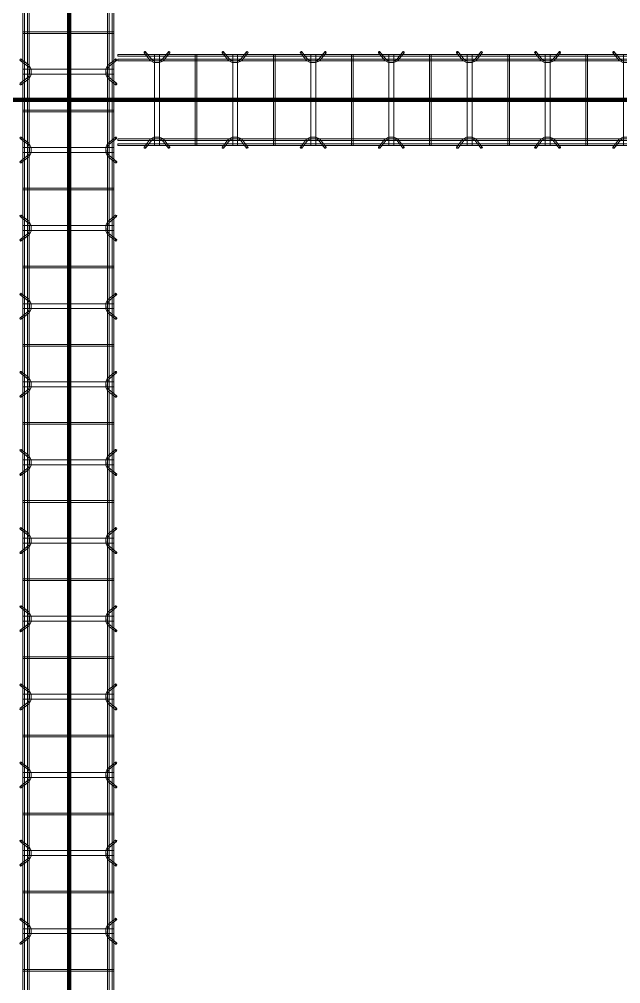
# Model space of a CAD drawing. Header units: inches. Extents: x -19229 to -222, y -6301 to 12387.
# Drawn here: x -2344.5 to -2252.1, y 11555.4 to 11703.6 of the extents above; entities that cross this region are included whole.
import ezdxf

# ---------------------------------------------------------------- set-up
doc = ezdxf.new("R2010")
doc.units = ezdxf.units.IN
doc.header["$MEASUREMENT"] = 0
doc.layers.add('A-GENM', color=13, linetype='Continuous', lineweight=9)
doc.layers.add('S-BEAM', color=12, linetype='Continuous', lineweight=9)

# ---------------------------------------------------------------- blocks, each defined once
blk = doc.blocks.new('Dowel bar assembly - Dowel bar assembly-669756-SLAB ON GROUND JOINTS')
at = {"layer": 'S-BEAM'}
for p, q in [((2175, 1.98), (0, 1.98)), ((0, 1.72), (2175, 1.72)), ((1655.87, 1.99), (1655.87, -12.01)), ((1656.13, 1.99), (1655.87, 1.99)), ((1655.87, 1.99), (1656.13, 1.99)), ((1656.13, -12.01), (1656.13, 1.99)), ((1660.02, 2.23), (1660.97, 1.03)), ((1661.18, 1.19), (1660.23, 2.39)), ((1661.62, 1.99), (1661.62, -12.01)), ((1662.38, 1.99), (1661.62, 1.99)), ((1661.62, 1.99), (1662.38, 1.99)), ((1662.38, -12.01), (1662.38, 1.99)), ((1663.76, 2.39), (1662.81, 1.19)), ((1663.01, 1.03), (1663.96, 2.23)), ((1667.87, 1.99), (1667.87, -12.01)), ((1668.13, 1.99), (1667.87, 1.99)), ((1667.87, 1.99), (1668.13, 1.99)), ((1668.13, -12.01), (1668.13, 1.99)), ((1672.02, 2.23), (1672.97, 1.03)), ((1673.18, 1.19), (1672.23, 2.39)), ((1673.62, 1.99), (1673.62, -12.01)), ((1674.38, 1.99), (1673.62, 1.99)), ((1673.62, 1.99), (1674.38, 1.99)), ((1674.38, -12.01), (1674.38, 1.99)), ((1675.76, 2.39), (1674.81, 1.19)), ((1675.01, 1.03), (1675.96, 2.23)), ((1679.87, 1.99), (1679.87, -12.01)), ((1680.13, 1.99), (1679.87, 1.99)), ((1679.87, 1.99), (1680.13, 1.99)), ((1680.13, -12.01), (1680.13, 1.99)), ((1684.02, 2.23), (1684.97, 1.03)), ((1685.18, 1.19), (1684.23, 2.39)), ((1685.62, 1.99), (1685.62, -12.01)), ((1686.38, 1.99), (1685.62, 1.99)), ((1685.62, 1.99), (1686.38, 1.99)), ((1686.38, -12.01), (1686.38, 1.99)), ((1687.76, 2.39), (1686.81, 1.19)), ((1687.01, 1.03), (1687.96, 2.23)), ((1691.87, 1.99), (1691.87, -12.01)), ((1692.13, 1.99), (1691.87, 1.99)), ((1691.87, 1.99), (1692.13, 1.99)), ((1692.13, -12.01), (1692.13, 1.99)), ((1696.02, 2.23), (1696.97, 1.03)), ((1697.18, 1.19), (1696.23, 2.39)), ((1697.62, 1.99), (1697.62, -12.01)), ((1698.38, 1.99), (1697.62, 1.99)), ((1697.62, 1.99), (1698.38, 1.99)), ((1698.38, -12.01), (1698.38, 1.99)), ((1699.76, 2.39), (1698.81, 1.19)), ((1699.01, 1.03), (1699.96, 2.23)), ((1703.87, 1.99), (1703.87, -12.01)), ((1704.13, 1.99), (1703.87, 1.99)), ((1703.87, 1.99), (1704.13, 1.99)), ((1704.13, -12.01), (1704.13, 1.99)), ((1708.02, 2.23), (1708.97, 1.03)), ((1709.18, 1.19), (1708.23, 2.39)), ((1709.62, 1.99), (1709.62, -12.01)), ((1710.38, 1.99), (1709.62, 1.99)), ((1709.62, 1.99), (1710.38, 1.99)), ((1710.38, -12.01), (1710.38, 1.99)), ((1711.76, 2.39), (1710.81, 1.19)), ((1711.01, 1.03), (1711.96, 2.23)), ((1715.87, 1.99), (1715.87, -12.01)), ((1716.13, 1.99), (1715.87, 1.99)), ((1715.87, 1.99), (1716.13, 1.99)), ((1716.13, -12.01), (1716.13, 1.99)), ((1720.02, 2.23), (1720.97, 1.03)), ((1721.18, 1.19), (1720.23, 2.39)), ((1721.62, 1.99), (1721.62, -12.01)), ((1722.38, 1.99), (1721.62, 1.99)), ((1721.62, 1.99), (1722.38, 1.99)), ((1722.38, -12.01), (1722.38, 1.99)), ((1723.76, 2.39), (1722.81, 1.19)), ((1723.01, 1.03), (1723.96, 2.23)), ((1727.87, 1.99), (1727.87, -12.01)), ((1728.13, 1.99), (1727.87, 1.99)), ((1727.87, 1.99), (1728.13, 1.99)), ((1728.13, -12.01), (1728.13, 1.99)), ((1732.02, 2.23), (1732.97, 1.03)), ((1733.18, 1.19), (1732.23, 2.39)), ((1733.62, 1.99), (1733.62, -12.01)), ((1734.38, 1.99), (1733.62, 1.99)), ((1733.62, 1.99), (1734.38, 1.99)), ((1734.38, -12.01), (1734.38, 1.99)), ((1735.76, 2.39), (1734.81, 1.19)), ((1735.01, 1.03), (1735.96, 2.23)), ((1739.87, 1.99), (1739.87, -12.01)), ((1740.13, 1.99), (1739.87, 1.99)), ((1739.87, 1.99), (1740.13, 1.99)), ((1740.13, -12.01), (1740.13, 1.99)), ((1744.02, 2.23), (1744.97, 1.03)), ((1745.18, 1.19), (1744.23, 2.39)), ((1745.62, 1.99), (1745.62, -12.01)), ((1746.38, 1.99), (1745.62, 1.99)), ((1745.62, 1.99), (1746.38, 1.99)), ((1746.38, -12.01), (1746.38, 1.99)), ((1747.76, 2.39), (1746.81, 1.19)), ((1747.01, 1.03), (1747.96, 2.23)), ((1751.87, 1.99), (1751.87, -12.01)), ((1752.13, 1.99), (1751.87, 1.99)), ((1751.87, 1.99), (1752.13, 1.99)), ((1752.13, -12.01), (1752.13, 1.99)), ((1756.02, 2.23), (1756.97, 1.03)), ((1757.18, 1.19), (1756.23, 2.39)), ((1757.62, 1.99), (1757.62, -12.01)), ((1758.38, 1.99), (1757.62, 1.99)), ((1757.62, 1.99), (1758.38, 1.99)), ((1758.38, -12.01), (1758.38, 1.99)), ((1759.76, 2.39), (1758.81, 1.19)), ((1759.01, 1.03), (1759.96, 2.23)), ((1763.87, 1.99), (1763.87, -12.01)), ((1764.13, 1.99), (1763.87, 1.99)), ((1763.87, 1.99), (1764.13, 1.99)), ((1764.13, -12.01), (1764.13, 1.99)), ((1768.02, 2.23), (1768.97, 1.03)), ((1769.18, 1.19), (1768.23, 2.39)), ((1769.62, 1.99), (1769.62, -12.01)), ((1770.38, 1.99), (1769.62, 1.99)), ((1769.62, 1.99), (1770.38, 1.99)), ((1770.38, -12.01), (1770.38, 1.99)), ((1771.76, 2.39), (1770.81, 1.19)), ((1771.01, 1.03), (1771.96, 2.23)), ((1775.87, 1.99), (1775.87, -12.01)), ((1776.13, 1.99), (1775.87, 1.99)), ((1775.87, 1.99), (1776.13, 1.99)), ((1776.13, -12.01), (1776.13, 1.99)), ((1780.02, 2.23), (1780.97, 1.03)), ((1781.18, 1.19), (1780.23, 2.39)), ((1781.62, 1.99), (1781.62, -12.01)), ((1782.38, 1.99), (1781.62, 1.99)), ((1781.62, 1.99), (1782.38, 1.99)), ((1782.38, -12.01), (1782.38, 1.99)), ((1783.76, 2.39), (1782.81, 1.19)), ((1783.01, 1.03), (1783.96, 2.23)), ((1787.87, 1.99), (1787.87, -12.01)), ((1788.13, 1.99), (1787.87, 1.99)), ((1787.87, 1.99), (1788.13, 1.99)), ((1788.13, -12.01), (1788.13, 1.99)), ((1792.02, 2.23), (1792.97, 1.03)), ((1793.18, 1.19), (1792.23, 2.39)), ((1793.62, 1.99), (1793.62, -12.01)), ((1794.38, 1.99), (1793.62, 1.99)), ((1793.62, 1.99), (1794.38, 1.99)), ((1794.38, -12.01), (1794.38, 1.99)), ((1795.76, 2.39), (1794.81, 1.19)), ((1795.01, 1.03), (1795.96, 2.23)), ((1799.87, 1.99), (1799.87, -12.01)), ((1800.13, 1.99), (1799.87, 1.99)), ((1799.87, 1.99), (1800.13, 1.99)), ((1800.13, -12.01), (1800.13, 1.99)), ((2175, 1.25), (0, 1.25)), ((0, 0.99), (2175, 0.99)), ((2175, -11.01), (0, -11.01)), ((0, -11.27), (2175, -11.27)), ((2175, -11.74), (0, -11.74)), ((1660.97, -11.05), (1660.02, -12.25)), ((1660.23, -12.41), (1661.18, -11.21)), ((1662.81, -11.21), (1663.76, -12.41)), ((1663.96, -12.25), (1663.01, -11.05)), ((1672.97, -11.05), (1672.02, -12.25)), ((1672.23, -12.41), (1673.18, -11.21)), ((1674.81, -11.21), (1675.76, -12.41)), ((1675.96, -12.25), (1675.01, -11.05)), ((1684.97, -11.05), (1684.02, -12.25)), ((1684.23, -12.41), (1685.18, -11.21)), ((1686.81, -11.21), (1687.76, -12.41)), ((1687.96, -12.25), (1687.01, -11.05)), ((1696.97, -11.05), (1696.02, -12.25)), ((1696.23, -12.41), (1697.18, -11.21)), ((1698.81, -11.21), (1699.76, -12.41)), ((1699.96, -12.25), (1699.01, -11.05)), ((1708.97, -11.05), (1708.02, -12.25)), ((1708.23, -12.41), (1709.18, -11.21)), ((1710.81, -11.21), (1711.76, -12.41)), ((1711.96, -12.25), (1711.01, -11.05)), ((1720.97, -11.05), (1720.02, -12.25)), ((1720.23, -12.41), (1721.18, -11.21)), ((1722.81, -11.21), (1723.76, -12.41)), ((1723.96, -12.25), (1723.01, -11.05)), ((1732.97, -11.05), (1732.02, -12.25)), ((1732.23, -12.41), (1733.18, -11.21)), ((1734.81, -11.21), (1735.76, -12.41)), ((1735.96, -12.25), (1735.01, -11.05)), ((1744.97, -11.05), (1744.02, -12.25)), ((1744.23, -12.41), (1745.18, -11.21)), ((1746.81, -11.21), (1747.76, -12.41)), ((1747.96, -12.25), (1747.01, -11.05)), ((1756.97, -11.05), (1756.02, -12.25)), ((1756.23, -12.41), (1757.18, -11.21)), ((1758.81, -11.21), (1759.76, -12.41)), ((1759.96, -12.25), (1759.01, -11.05)), ((1768.97, -11.05), (1768.02, -12.25)), ((1768.23, -12.41), (1769.18, -11.21)), ((1770.81, -11.21), (1771.76, -12.41)), ((1771.96, -12.25), (1771.01, -11.05)), ((1780.97, -11.05), (1780.02, -12.25)), ((1780.23, -12.41), (1781.18, -11.21)), ((1782.81, -11.21), (1783.76, -12.41)), ((1783.96, -12.25), (1783.01, -11.05)), ((1792.97, -11.05), (1792.02, -12.25)), ((1792.23, -12.41), (1793.18, -11.21)), ((1794.81, -11.21), (1795.76, -12.41)), ((1795.96, -12.25), (1795.01, -11.05)), ((0, -12), (2175, -12)), ((1656.13, -12.01), (1655.87, -12.01)), ((1655.87, -12.01), (1656.13, -12.01)), ((1662.38, -12.01), (1661.62, -12.01)), ((1661.62, -12.01), (1662.38, -12.01)), ((1668.13, -12.01), (1667.87, -12.01)), ((1667.87, -12.01), (1668.13, -12.01)), ((1674.38, -12.01), (1673.62, -12.01)), ((1673.62, -12.01), (1674.38, -12.01)), ((1680.13, -12.01), (1679.87, -12.01)), ((1679.87, -12.01), (1680.13, -12.01)), ((1686.38, -12.01), (1685.62, -12.01)), ((1685.62, -12.01), (1686.38, -12.01)), ((1692.13, -12.01), (1691.87, -12.01)), ((1691.87, -12.01), (1692.13, -12.01)), ((1698.38, -12.01), (1697.62, -12.01)), ((1697.62, -12.01), (1698.38, -12.01)), ((1704.13, -12.01), (1703.87, -12.01)), ((1703.87, -12.01), (1704.13, -12.01)), ((1710.38, -12.01), (1709.62, -12.01)), ((1709.62, -12.01), (1710.38, -12.01)), ((1716.13, -12.01), (1715.87, -12.01)), ((1715.87, -12.01), (1716.13, -12.01)), ((1722.38, -12.01), (1721.62, -12.01)), ((1721.62, -12.01), (1722.38, -12.01)), ((1728.13, -12.01), (1727.87, -12.01)), ((1727.87, -12.01), (1728.13, -12.01)), ((1734.38, -12.01), (1733.62, -12.01)), ((1733.62, -12.01), (1734.38, -12.01)), ((1740.13, -12.01), (1739.87, -12.01)), ((1739.87, -12.01), (1740.13, -12.01)), ((1746.38, -12.01), (1745.62, -12.01)), ((1745.62, -12.01), (1746.38, -12.01)), ((1752.13, -12.01), (1751.87, -12.01)), ((1751.87, -12.01), (1752.13, -12.01)), ((1758.38, -12.01), (1757.62, -12.01)), ((1757.62, -12.01), (1758.38, -12.01)), ((1764.13, -12.01), (1763.87, -12.01)), ((1763.87, -12.01), (1764.13, -12.01)), ((1770.38, -12.01), (1769.62, -12.01)), ((1769.62, -12.01), (1770.38, -12.01)), ((1776.13, -12.01), (1775.87, -12.01)), ((1775.87, -12.01), (1776.13, -12.01)), ((1782.38, -12.01), (1781.62, -12.01)), ((1781.62, -12.01), (1782.38, -12.01)), ((1788.13, -12.01), (1787.87, -12.01)), ((1787.87, -12.01), (1788.13, -12.01)), ((1794.38, -12.01), (1793.62, -12.01)), ((1793.62, -12.01), (1794.38, -12.01)), ((1800.13, -12.01), (1799.87, -12.01)), ((1799.87, -12.01), (1800.13, -12.01))]:
    blk.add_line(p, q, dxfattribs=at)
at = {"layer": 'S-BEAM', "flags": 128}
for points in [[(1660.97, 1.03), (1661.53, 0.73), (1662.39, 0.72), (1662.97, 0.99), (1663.01, 1.03)], [(1661.18, 1.19), (1661.62, 0.97), (1662.38, 0.98), (1662.81, 1.19)], [(1672.97, 1.03), (1673.53, 0.73), (1674.39, 0.72), (1674.97, 0.99), (1675.01, 1.03)], [(1673.18, 1.19), (1673.62, 0.97), (1674.38, 0.98), (1674.81, 1.19)], [(1684.97, 1.03), (1685.53, 0.73), (1686.39, 0.72), (1686.97, 0.99), (1687.01, 1.03)], [(1685.18, 1.19), (1685.62, 0.97), (1686.38, 0.98), (1686.81, 1.19)], [(1696.97, 1.03), (1697.53, 0.73), (1698.39, 0.72), (1698.97, 0.99), (1699.01, 1.03)], [(1697.18, 1.19), (1697.62, 0.97), (1698.38, 0.98), (1698.81, 1.19)], [(1708.97, 1.03), (1709.53, 0.73), (1710.39, 0.72), (1710.97, 0.99), (1711.01, 1.03)], [(1709.18, 1.19), (1709.62, 0.97), (1710.38, 0.98), (1710.81, 1.19)], [(1720.97, 1.03), (1721.53, 0.73), (1722.39, 0.72), (1722.97, 0.99), (1723.01, 1.03)], [(1721.18, 1.19), (1721.62, 0.97), (1722.38, 0.98), (1722.81, 1.19)], [(1732.97, 1.03), (1733.53, 0.73), (1734.39, 0.72), (1734.97, 0.99), (1735.01, 1.03)], [(1733.18, 1.19), (1733.62, 0.97), (1734.38, 0.98), (1734.81, 1.19)], [(1744.97, 1.03), (1745.53, 0.73), (1746.39, 0.72), (1746.97, 0.99), (1747.01, 1.03)], [(1745.18, 1.19), (1745.62, 0.97), (1746.38, 0.98), (1746.81, 1.19)], [(1756.97, 1.03), (1757.53, 0.73), (1758.39, 0.72), (1758.97, 0.99), (1759.01, 1.03)], [(1757.18, 1.19), (1757.62, 0.97), (1758.38, 0.98), (1758.81, 1.19)], [(1768.97, 1.03), (1769.53, 0.73), (1770.39, 0.72), (1770.97, 0.99), (1771.01, 1.03)], [(1769.18, 1.19), (1769.62, 0.97), (1770.38, 0.98), (1770.81, 1.19)], [(1780.97, 1.03), (1781.53, 0.73), (1782.39, 0.72), (1782.97, 0.99), (1783.01, 1.03)], [(1781.18, 1.19), (1781.62, 0.97), (1782.38, 0.98), (1782.81, 1.19)], [(1792.97, 1.03), (1793.53, 0.73), (1794.39, 0.72), (1794.97, 0.99), (1795.01, 1.03)], [(1793.18, 1.19), (1793.62, 0.97), (1794.38, 0.98), (1794.81, 1.19)], [(1660.97, -11.05), (1661.53, -10.75), (1662.39, -10.74), (1662.97, -11.01), (1663.01, -11.05)], [(1661.18, -11.21), (1661.62, -10.99), (1662.38, -11), (1662.81, -11.21)], [(1672.97, -11.05), (1673.53, -10.75), (1674.39, -10.74), (1674.97, -11.01), (1675.01, -11.05)], [(1673.18, -11.21), (1673.62, -10.99), (1674.38, -11), (1674.81, -11.21)], [(1684.97, -11.05), (1685.53, -10.75), (1686.39, -10.74), (1686.97, -11.01), (1687.01, -11.05)], [(1685.18, -11.21), (1685.62, -10.99), (1686.38, -11), (1686.81, -11.21)], [(1696.97, -11.05), (1697.53, -10.75), (1698.39, -10.74), (1698.97, -11.01), (1699.01, -11.05)], [(1697.18, -11.21), (1697.62, -10.99), (1698.38, -11), (1698.81, -11.21)], [(1708.97, -11.05), (1709.53, -10.75), (1710.39, -10.74), (1710.97, -11.01), (1711.01, -11.05)], [(1709.18, -11.21), (1709.62, -10.99), (1710.38, -11), (1710.81, -11.21)], [(1720.97, -11.05), (1721.53, -10.75), (1722.39, -10.74), (1722.97, -11.01), (1723.01, -11.05)], [(1721.18, -11.21), (1721.62, -10.99), (1722.38, -11), (1722.81, -11.21)], [(1732.97, -11.05), (1733.53, -10.75), (1734.39, -10.74), (1734.97, -11.01), (1735.01, -11.05)], [(1733.18, -11.21), (1733.62, -10.99), (1734.38, -11), (1734.81, -11.21)], [(1744.97, -11.05), (1745.53, -10.75), (1746.39, -10.74), (1746.97, -11.01), (1747.01, -11.05)], [(1745.18, -11.21), (1745.62, -10.99), (1746.38, -11), (1746.81, -11.21)], [(1756.97, -11.05), (1757.53, -10.75), (1758.39, -10.74), (1758.97, -11.01), (1759.01, -11.05)], [(1757.18, -11.21), (1757.62, -10.99), (1758.38, -11), (1758.81, -11.21)], [(1768.97, -11.05), (1769.53, -10.75), (1770.39, -10.74), (1770.97, -11.01), (1771.01, -11.05)], [(1769.18, -11.21), (1769.62, -10.99), (1770.38, -11), (1770.81, -11.21)], [(1780.97, -11.05), (1781.53, -10.75), (1782.39, -10.74), (1782.97, -11.01), (1783.01, -11.05)], [(1781.18, -11.21), (1781.62, -10.99), (1782.38, -11), (1782.81, -11.21)], [(1792.97, -11.05), (1793.53, -10.75), (1794.39, -10.74), (1794.97, -11.01), (1795.01, -11.05)], [(1793.18, -11.21), (1793.62, -10.99), (1794.38, -11), (1794.81, -11.21)]]:
    blk.add_lwpolyline(points, dxfattribs=at)
at = {"layer": 'S-BEAM'}
for centre, major_axis, start_param, end_param in [((1660.12, 2.31), (0.101, 0.08), 5.709265, 8.850858), ((1660.12, 2.31), (0.101, 0.08), 2.567673, 5.709265), ((1663.86, 2.31), (-0.101, 0.08), 3.715513, 6.857105), ((1663.86, 2.31), (-0.101, 0.08), 0.57392, 3.715513), ((1672.12, 2.31), (0.101, 0.08), 5.709265, 8.850858), ((1672.12, 2.31), (0.101, 0.08), 2.567673, 5.709265), ((1675.86, 2.31), (-0.101, 0.08), 3.715513, 6.857105), ((1675.86, 2.31), (-0.101, 0.08), 0.57392, 3.715513), ((1684.12, 2.31), (0.101, 0.08), 5.709265, 8.850858), ((1684.12, 2.31), (0.101, 0.08), 2.567673, 5.709265), ((1687.86, 2.31), (-0.101, 0.08), 3.715513, 6.857105), ((1687.86, 2.31), (-0.101, 0.08), 0.57392, 3.715513), ((1696.12, 2.31), (0.101, 0.08), 5.709265, 8.850858), ((1696.12, 2.31), (0.101, 0.08), 2.567673, 5.709265), ((1699.86, 2.31), (-0.101, 0.08), 3.715513, 6.857105), ((1699.86, 2.31), (-0.101, 0.08), 0.57392, 3.715513), ((1708.12, 2.31), (0.101, 0.08), 5.709265, 8.850858), ((1708.12, 2.31), (0.101, 0.08), 2.567673, 5.709265), ((1711.86, 2.31), (-0.101, 0.08), 3.715513, 6.857105), ((1711.86, 2.31), (-0.101, 0.08), 0.57392, 3.715513), ((1720.12, 2.31), (0.101, 0.08), 5.709265, 8.850858), ((1720.12, 2.31), (0.101, 0.08), 2.567673, 5.709265), ((1723.86, 2.31), (-0.101, 0.08), 3.715513, 6.857105), ((1723.86, 2.31), (-0.101, 0.08), 0.57392, 3.715513), ((1732.12, 2.31), (0.101, 0.08), 5.709265, 8.850858), ((1732.12, 2.31), (0.101, 0.08), 2.567673, 5.709265), ((1735.86, 2.31), (-0.101, 0.08), 3.715513, 6.857105), ((1735.86, 2.31), (-0.101, 0.08), 0.57392, 3.715513), ((1744.12, 2.31), (0.101, 0.08), 5.709265, 8.850858), ((1744.12, 2.31), (0.101, 0.08), 2.567673, 5.709265), ((1747.86, 2.31), (-0.101, 0.08), 3.715513, 6.857105), ((1747.86, 2.31), (-0.101, 0.08), 0.57392, 3.715513), ((1756.12, 2.31), (0.101, 0.08), 5.709265, 8.850858), ((1756.12, 2.31), (0.101, 0.08), 2.567673, 5.709265), ((1759.86, 2.31), (-0.101, 0.08), 3.715513, 6.857105), ((1759.86, 2.31), (-0.101, 0.08), 0.57392, 3.715513), ((1768.12, 2.31), (0.101, 0.08), 5.709265, 8.850858), ((1768.12, 2.31), (0.101, 0.08), 2.567673, 5.709265), ((1771.86, 2.31), (-0.101, 0.08), 3.715513, 6.857105), ((1771.86, 2.31), (-0.101, 0.08), 0.57392, 3.715513), ((1780.12, 2.31), (0.101, 0.08), 5.709265, 8.850858), ((1780.12, 2.31), (0.101, 0.08), 2.567673, 5.709265), ((1783.86, 2.31), (-0.101, 0.08), 3.715513, 6.857105), ((1783.86, 2.31), (-0.101, 0.08), 0.57392, 3.715513), ((1792.12, 2.31), (0.101, 0.08), 5.709265, 8.850858), ((1792.12, 2.31), (0.101, 0.08), 2.567673, 5.709265), ((1795.86, 2.31), (-0.101, 0.08), 3.715513, 6.857105), ((1795.86, 2.31), (-0.101, 0.08), 0.57392, 3.715513), ((1660.12, -12.33), (-0.101, 0.08), 3.715513, 6.857105), ((1660.12, -12.33), (-0.101, 0.08), 0.57392, 3.715513), ((1663.86, -12.33), (0.101, 0.08), 5.709265, 8.850858), ((1663.86, -12.33), (0.101, 0.08), 2.567673, 5.709265), ((1672.12, -12.33), (-0.101, 0.08), 3.715513, 6.857105), ((1672.12, -12.33), (-0.101, 0.08), 0.57392, 3.715513), ((1675.86, -12.33), (0.101, 0.08), 5.709265, 8.850858), ((1675.86, -12.33), (0.101, 0.08), 2.567673, 5.709265), ((1684.12, -12.33), (-0.101, 0.08), 3.715513, 6.857105), ((1684.12, -12.33), (-0.101, 0.08), 0.57392, 3.715513), ((1687.86, -12.33), (0.101, 0.08), 5.709265, 8.850858), ((1687.86, -12.33), (0.101, 0.08), 2.567673, 5.709265), ((1696.12, -12.33), (-0.101, 0.08), 3.715513, 6.857105), ((1696.12, -12.33), (-0.101, 0.08), 0.57392, 3.715513), ((1699.86, -12.33), (0.101, 0.08), 5.709265, 8.850858), ((1699.86, -12.33), (0.101, 0.08), 2.567673, 5.709265), ((1708.12, -12.33), (-0.101, 0.08), 3.715513, 6.857105), ((1708.12, -12.33), (-0.101, 0.08), 0.57392, 3.715513), ((1711.86, -12.33), (0.101, 0.08), 5.709265, 8.850858), ((1711.86, -12.33), (0.101, 0.08), 2.567673, 5.709265), ((1720.12, -12.33), (-0.101, 0.08), 3.715513, 6.857105), ((1720.12, -12.33), (-0.101, 0.08), 0.57392, 3.715513), ((1723.86, -12.33), (0.101, 0.08), 5.709265, 8.850858), ((1723.86, -12.33), (0.101, 0.08), 2.567673, 5.709265), ((1732.12, -12.33), (-0.101, 0.08), 3.715513, 6.857105), ((1732.12, -12.33), (-0.101, 0.08), 0.57392, 3.715513), ((1735.86, -12.33), (0.101, 0.08), 5.709265, 8.850858), ((1735.86, -12.33), (0.101, 0.08), 2.567673, 5.709265), ((1744.12, -12.33), (-0.101, 0.08), 3.715513, 6.857105), ((1744.12, -12.33), (-0.101, 0.08), 0.57392, 3.715513), ((1747.86, -12.33), (0.101, 0.08), 5.709265, 8.850858), ((1747.86, -12.33), (0.101, 0.08), 2.567673, 5.709265), ((1756.12, -12.33), (-0.101, 0.08), 3.715513, 6.857105), ((1756.12, -12.33), (-0.101, 0.08), 0.57392, 3.715513), ((1759.86, -12.33), (0.101, 0.08), 5.709265, 8.850858), ((1759.86, -12.33), (0.101, 0.08), 2.567673, 5.709265), ((1768.12, -12.33), (-0.101, 0.08), 3.715513, 6.857105), ((1768.12, -12.33), (-0.101, 0.08), 0.57392, 3.715513), ((1771.86, -12.33), (0.101, 0.08), 5.709265, 8.850858), ((1771.86, -12.33), (0.101, 0.08), 2.567673, 5.709265), ((1780.12, -12.33), (-0.101, 0.08), 3.715513, 6.857105), ((1780.12, -12.33), (-0.101, 0.08), 0.57392, 3.715513), ((1783.86, -12.33), (0.101, 0.08), 5.709265, 8.850858), ((1783.86, -12.33), (0.101, 0.08), 2.567673, 5.709265), ((1792.12, -12.33), (-0.101, 0.08), 3.715513, 6.857105), ((1792.12, -12.33), (-0.101, 0.08), 0.57392, 3.715513), ((1795.86, -12.33), (0.101, 0.08), 5.709265, 8.850858), ((1795.86, -12.33), (0.101, 0.08), 2.567673, 5.709265)]:
    blk.add_ellipse(centre, major_axis=major_axis, ratio=0.816528, start_param=start_param, end_param=end_param, dxfattribs=at)
blk = doc.blocks.new('Dowel bar assembly - Dowel bar assembly-674678-SLAB ON GROUND JOINTS')
at = {"layer": 'S-BEAM'}
for p, q in [((148.73, 1.98), (0, 1.98)), ((0, 1.98), (0, 1.72)), ((0, 1.72), (0, 1.98)), ((0, 1.72), (148.73, 1.72)), ((4.02, 2.23), (4.97, 1.03)), ((5.18, 1.19), (4.23, 2.39)), ((5.63, 1.99), (5.63, -12.01)), ((6.38, 1.99), (5.63, 1.99)), ((5.63, 1.99), (6.38, 1.99)), ((6.38, -12.01), (6.38, 1.99)), ((7.76, 2.39), (6.81, 1.19)), ((7.01, 1.03), (7.96, 2.23)), ((11.87, 1.99), (11.87, -12.01)), ((12.13, 1.99), (11.87, 1.99)), ((11.87, 1.99), (12.13, 1.99)), ((12.13, -12.01), (12.13, 1.99)), ((16.02, 2.23), (16.97, 1.03)), ((17.18, 1.19), (16.23, 2.39)), ((17.63, 1.99), (17.63, -12.01)), ((18.38, 1.99), (17.63, 1.99)), ((17.63, 1.99), (18.38, 1.99)), ((18.38, -12.01), (18.38, 1.99)), ((19.76, 2.39), (18.81, 1.19)), ((19.01, 1.03), (19.96, 2.23)), ((23.87, 1.99), (23.87, -12.01)), ((24.13, 1.99), (23.87, 1.99)), ((23.87, 1.99), (24.13, 1.99)), ((24.13, -12.01), (24.13, 1.99)), ((28.02, 2.23), (28.97, 1.03)), ((29.18, 1.19), (28.23, 2.39)), ((29.63, 1.99), (29.63, -12.01)), ((30.38, 1.99), (29.63, 1.99)), ((29.63, 1.99), (30.38, 1.99)), ((30.38, -12.01), (30.38, 1.99)), ((31.76, 2.39), (30.81, 1.19)), ((31.01, 1.03), (31.96, 2.23)), ((35.87, 1.99), (35.87, -12.01)), ((36.13, 1.99), (35.87, 1.99)), ((35.87, 1.99), (36.13, 1.99)), ((36.13, -12.01), (36.13, 1.99)), ((40.02, 2.23), (40.97, 1.03)), ((41.18, 1.19), (40.23, 2.39)), ((41.63, 1.99), (41.63, -12.01)), ((42.38, 1.99), (41.63, 1.99)), ((41.63, 1.99), (42.38, 1.99)), ((42.38, -12.01), (42.38, 1.99)), ((43.76, 2.39), (42.81, 1.19)), ((43.01, 1.03), (43.96, 2.23)), ((47.87, 1.99), (47.87, -12.01)), ((48.13, 1.99), (47.87, 1.99)), ((47.87, 1.99), (48.13, 1.99)), ((48.13, -12.01), (48.13, 1.99)), ((52.02, 2.23), (52.97, 1.03)), ((53.18, 1.19), (52.23, 2.39)), ((53.63, 1.99), (53.63, -12.01)), ((54.38, 1.99), (53.63, 1.99)), ((53.63, 1.99), (54.38, 1.99)), ((54.38, -12.01), (54.38, 1.99)), ((55.76, 2.39), (54.81, 1.19)), ((55.01, 1.03), (55.96, 2.23)), ((59.87, 1.99), (59.87, -12.01)), ((60.13, 1.99), (59.87, 1.99)), ((59.87, 1.99), (60.13, 1.99)), ((60.13, -12.01), (60.13, 1.99)), ((64.02, 2.23), (64.97, 1.03)), ((65.18, 1.19), (64.23, 2.39)), ((65.63, 1.99), (65.63, -12.01)), ((66.38, 1.99), (65.63, 1.99)), ((65.63, 1.99), (66.38, 1.99)), ((66.38, -12.01), (66.38, 1.99)), ((67.76, 2.39), (66.81, 1.19)), ((67.01, 1.03), (67.96, 2.23)), ((71.87, 1.99), (71.87, -12.01)), ((72.13, 1.99), (71.87, 1.99)), ((71.87, 1.99), (72.13, 1.99)), ((72.13, -12.01), (72.13, 1.99)), ((76.02, 2.23), (76.97, 1.03)), ((77.18, 1.19), (76.23, 2.39)), ((77.63, 1.99), (77.63, -12.01)), ((78.38, 1.99), (77.63, 1.99)), ((77.63, 1.99), (78.38, 1.99)), ((78.38, -12.01), (78.38, 1.99)), ((79.76, 2.39), (78.81, 1.19)), ((79.01, 1.03), (79.96, 2.23)), ((83.87, 1.99), (83.87, -12.01)), ((84.13, 1.99), (83.87, 1.99)), ((83.87, 1.99), (84.13, 1.99)), ((84.13, -12.01), (84.13, 1.99)), ((88.02, 2.23), (88.97, 1.03)), ((89.18, 1.19), (88.23, 2.39)), ((89.63, 1.99), (89.63, -12.01)), ((90.38, 1.99), (89.63, 1.99)), ((89.63, 1.99), (90.38, 1.99)), ((90.38, -12.01), (90.38, 1.99)), ((91.76, 2.39), (90.81, 1.19)), ((91.01, 1.03), (91.96, 2.23)), ((95.87, 1.99), (95.87, -12.01)), ((96.13, 1.99), (95.87, 1.99)), ((95.87, 1.99), (96.13, 1.99)), ((96.13, -12.01), (96.13, 1.99)), ((100.02, 2.23), (100.97, 1.03)), ((101.18, 1.19), (100.23, 2.39)), ((101.63, 1.99), (101.63, -12.01)), ((102.38, 1.99), (101.63, 1.99)), ((101.63, 1.99), (102.38, 1.99)), ((102.38, -12.01), (102.38, 1.99)), ((103.76, 2.39), (102.81, 1.19)), ((103.01, 1.03), (103.96, 2.23)), ((107.87, 1.99), (107.87, -12.01)), ((108.13, 1.99), (107.87, 1.99)), ((107.87, 1.99), (108.13, 1.99)), ((108.13, -12.01), (108.13, 1.99)), ((112.02, 2.23), (112.97, 1.03)), ((113.18, 1.19), (112.23, 2.39)), ((113.63, 1.99), (113.63, -12.01)), ((114.38, 1.99), (113.63, 1.99)), ((113.63, 1.99), (114.38, 1.99)), ((114.38, -12.01), (114.38, 1.99)), ((115.76, 2.39), (114.81, 1.19)), ((115.01, 1.03), (115.96, 2.23)), ((119.87, 1.99), (119.87, -12.01)), ((120.13, 1.99), (119.87, 1.99)), ((119.87, 1.99), (120.13, 1.99)), ((120.13, -12.01), (120.13, 1.99)), ((124.02, 2.23), (124.97, 1.03)), ((125.18, 1.19), (124.23, 2.39)), ((125.63, 1.99), (125.63, -12.01)), ((126.38, 1.99), (125.63, 1.99)), ((125.63, 1.99), (126.38, 1.99)), ((126.38, -12.01), (126.38, 1.99)), ((127.76, 2.39), (126.81, 1.19)), ((127.01, 1.03), (127.96, 2.23)), ((131.87, 1.99), (131.87, -12.01)), ((132.13, 1.99), (131.87, 1.99)), ((131.87, 1.99), (132.13, 1.99)), ((132.13, -12.01), (132.13, 1.99)), ((140.75, 2.23), (141.7, 1.03)), ((141.9, 1.19), (140.95, 2.39)), ((142.35, 1.99), (142.35, -12.01)), ((143.1, 1.99), (142.35, 1.99)), ((142.35, 1.99), (143.1, 1.99)), ((143.1, -12.01), (143.1, 1.99)), ((144.49, 2.39), (143.54, 1.19)), ((143.74, 1.03), (144.69, 2.23)), ((148.73, 1.98), (148.73, 1.72)), ((148.73, 1.72), (148.73, 1.98)), ((148.73, 1.25), (0, 1.25)), ((0, 0.99), (0, 1.25)), ((0, 1.25), (0, 0.99)), ((0, 0.99), (148.73, 0.99)), ((148.73, 0.99), (148.73, 1.25)), ((148.73, 1.25), (148.73, 0.99)), ((148.73, -11.01), (0, -11.01)), ((0, -11.27), (0, -11.01)), ((0, -11.01), (0, -11.27)), ((0, -11.27), (148.73, -11.27)), ((148.73, -11.74), (0, -11.74)), ((0, -12), (0, -11.74)), ((0, -11.74), (0, -12)), ((4.97, -11.05), (4.02, -12.25)), ((4.23, -12.41), (5.18, -11.21)), ((6.81, -11.21), (7.76, -12.41)), ((7.96, -12.25), (7.01, -11.05)), ((16.97, -11.05), (16.02, -12.25)), ((16.23, -12.41), (17.18, -11.21)), ((18.81, -11.21), (19.76, -12.41)), ((19.96, -12.25), (19.01, -11.05)), ((28.97, -11.05), (28.02, -12.25)), ((28.23, -12.41), (29.18, -11.21)), ((30.81, -11.21), (31.76, -12.41)), ((31.96, -12.25), (31.01, -11.05)), ((40.97, -11.05), (40.02, -12.25)), ((40.23, -12.41), (41.18, -11.21)), ((42.81, -11.21), (43.76, -12.41)), ((43.96, -12.25), (43.01, -11.05)), ((52.97, -11.05), (52.02, -12.25)), ((52.23, -12.41), (53.18, -11.21)), ((54.81, -11.21), (55.76, -12.41)), ((55.96, -12.25), (55.01, -11.05)), ((64.97, -11.05), (64.02, -12.25)), ((64.23, -12.41), (65.18, -11.21)), ((66.81, -11.21), (67.76, -12.41)), ((67.96, -12.25), (67.01, -11.05)), ((76.97, -11.05), (76.02, -12.25)), ((76.23, -12.41), (77.18, -11.21)), ((78.81, -11.21), (79.76, -12.41)), ((79.96, -12.25), (79.01, -11.05)), ((88.97, -11.05), (88.02, -12.25)), ((88.23, -12.41), (89.18, -11.21)), ((90.81, -11.21), (91.76, -12.41)), ((91.96, -12.25), (91.01, -11.05)), ((100.97, -11.05), (100.02, -12.25)), ((100.23, -12.41), (101.18, -11.21)), ((102.81, -11.21), (103.76, -12.41)), ((103.96, -12.25), (103.01, -11.05)), ((112.97, -11.05), (112.02, -12.25)), ((112.23, -12.41), (113.18, -11.21)), ((114.81, -11.21), (115.76, -12.41)), ((115.96, -12.25), (115.01, -11.05)), ((124.97, -11.05), (124.02, -12.25)), ((124.23, -12.41), (125.18, -11.21)), ((126.81, -11.21), (127.76, -12.41)), ((127.96, -12.25), (127.01, -11.05)), ((141.7, -11.05), (140.75, -12.25)), ((140.95, -12.41), (141.9, -11.21)), ((143.54, -11.21), (144.49, -12.41)), ((144.69, -12.25), (143.74, -11.05)), ((148.73, -11.27), (148.73, -11.01)), ((148.73, -11.01), (148.73, -11.27)), ((148.73, -12), (148.73, -11.74)), ((148.73, -11.74), (148.73, -12)), ((0, -12), (148.73, -12)), ((6.38, -12.01), (5.63, -12.01)), ((5.63, -12.01), (6.38, -12.01)), ((12.13, -12.01), (11.87, -12.01)), ((11.87, -12.01), (12.13, -12.01)), ((18.38, -12.01), (17.63, -12.01)), ((17.63, -12.01), (18.38, -12.01)), ((24.13, -12.01), (23.87, -12.01)), ((23.87, -12.01), (24.13, -12.01)), ((30.38, -12.01), (29.63, -12.01)), ((29.63, -12.01), (30.38, -12.01)), ((36.13, -12.01), (35.87, -12.01)), ((35.87, -12.01), (36.13, -12.01)), ((42.38, -12.01), (41.63, -12.01)), ((41.63, -12.01), (42.38, -12.01)), ((48.13, -12.01), (47.87, -12.01)), ((47.87, -12.01), (48.13, -12.01)), ((54.38, -12.01), (53.63, -12.01)), ((53.63, -12.01), (54.38, -12.01)), ((60.13, -12.01), (59.87, -12.01)), ((59.87, -12.01), (60.13, -12.01)), ((66.38, -12.01), (65.63, -12.01)), ((65.63, -12.01), (66.38, -12.01)), ((72.13, -12.01), (71.87, -12.01)), ((71.87, -12.01), (72.13, -12.01)), ((78.38, -12.01), (77.63, -12.01)), ((77.63, -12.01), (78.38, -12.01)), ((84.13, -12.01), (83.87, -12.01)), ((83.87, -12.01), (84.13, -12.01)), ((90.38, -12.01), (89.63, -12.01)), ((89.63, -12.01), (90.38, -12.01)), ((96.13, -12.01), (95.87, -12.01)), ((95.87, -12.01), (96.13, -12.01)), ((102.38, -12.01), (101.63, -12.01)), ((101.63, -12.01), (102.38, -12.01)), ((108.13, -12.01), (107.87, -12.01)), ((107.87, -12.01), (108.13, -12.01)), ((114.38, -12.01), (113.63, -12.01)), ((113.63, -12.01), (114.38, -12.01)), ((120.13, -12.01), (119.87, -12.01)), ((119.87, -12.01), (120.13, -12.01)), ((126.38, -12.01), (125.63, -12.01)), ((125.63, -12.01), (126.38, -12.01)), ((132.13, -12.01), (131.87, -12.01)), ((131.87, -12.01), (132.13, -12.01)), ((143.1, -12.01), (142.35, -12.01)), ((142.35, -12.01), (143.1, -12.01))]:
    blk.add_line(p, q, dxfattribs=at)
at = {"layer": 'S-BEAM', "flags": 128}
for points in [[(4.97, 1.03), (5.53, 0.73), (6.39, 0.72), (6.97, 0.99), (7.01, 1.03)], [(5.18, 1.19), (5.62, 0.97), (6.38, 0.98), (6.81, 1.19)], [(16.97, 1.03), (17.53, 0.73), (18.39, 0.72), (18.97, 0.99), (19.01, 1.03)], [(17.18, 1.19), (17.62, 0.97), (18.38, 0.98), (18.81, 1.19)], [(28.97, 1.03), (29.53, 0.73), (30.39, 0.72), (30.97, 0.99), (31.01, 1.03)], [(29.18, 1.19), (29.62, 0.97), (30.38, 0.98), (30.81, 1.19)], [(40.97, 1.03), (41.53, 0.73), (42.39, 0.72), (42.97, 0.99), (43.01, 1.03)], [(41.18, 1.19), (41.62, 0.97), (42.38, 0.98), (42.81, 1.19)], [(52.97, 1.03), (53.53, 0.73), (54.39, 0.72), (54.97, 0.99), (55.01, 1.03)], [(53.18, 1.19), (53.62, 0.97), (54.38, 0.98), (54.81, 1.19)], [(64.97, 1.03), (65.53, 0.73), (66.39, 0.72), (66.97, 0.99), (67.01, 1.03)], [(65.18, 1.19), (65.62, 0.97), (66.38, 0.98), (66.81, 1.19)], [(76.97, 1.03), (77.53, 0.73), (78.39, 0.72), (78.97, 0.99), (79.01, 1.03)], [(77.18, 1.19), (77.62, 0.97), (78.38, 0.98), (78.81, 1.19)], [(88.97, 1.03), (89.53, 0.73), (90.39, 0.72), (90.97, 0.99), (91.01, 1.03)], [(89.18, 1.19), (89.62, 0.97), (90.38, 0.98), (90.81, 1.19)], [(100.97, 1.03), (101.53, 0.73), (102.39, 0.72), (102.97, 0.99), (103.01, 1.03)], [(101.18, 1.19), (101.62, 0.97), (102.38, 0.98), (102.81, 1.19)], [(112.97, 1.03), (113.53, 0.73), (114.39, 0.72), (114.97, 0.99), (115.01, 1.03)], [(113.18, 1.19), (113.62, 0.97), (114.38, 0.98), (114.81, 1.19)], [(124.97, 1.03), (125.53, 0.73), (126.39, 0.72), (126.97, 0.99), (127.01, 1.03)], [(125.18, 1.19), (125.62, 0.97), (126.38, 0.98), (126.81, 1.19)], [(141.7, 1.03), (142.25, 0.73), (143.11, 0.72), (143.7, 0.99), (143.74, 1.03)], [(141.9, 1.19), (142.35, 0.97), (143.11, 0.98), (143.54, 1.19)], [(4.97, -11.05), (5.53, -10.75), (6.39, -10.74), (6.97, -11.01), (7.01, -11.05)], [(5.18, -11.21), (5.62, -10.99), (6.38, -11), (6.81, -11.21)], [(16.97, -11.05), (17.53, -10.75), (18.39, -10.74), (18.97, -11.01), (19.01, -11.05)], [(17.18, -11.21), (17.62, -10.99), (18.38, -11), (18.81, -11.21)], [(28.97, -11.05), (29.53, -10.75), (30.39, -10.74), (30.97, -11.01), (31.01, -11.05)], [(29.18, -11.21), (29.62, -10.99), (30.38, -11), (30.81, -11.21)], [(40.97, -11.05), (41.53, -10.75), (42.39, -10.74), (42.97, -11.01), (43.01, -11.05)], [(41.18, -11.21), (41.62, -10.99), (42.38, -11), (42.81, -11.21)], [(52.97, -11.05), (53.53, -10.75), (54.39, -10.74), (54.97, -11.01), (55.01, -11.05)], [(53.18, -11.21), (53.62, -10.99), (54.38, -11), (54.81, -11.21)], [(64.97, -11.05), (65.53, -10.75), (66.39, -10.74), (66.97, -11.01), (67.01, -11.05)], [(65.18, -11.21), (65.62, -10.99), (66.38, -11), (66.81, -11.21)], [(76.97, -11.05), (77.53, -10.75), (78.39, -10.74), (78.97, -11.01), (79.01, -11.05)], [(77.18, -11.21), (77.62, -10.99), (78.38, -11), (78.81, -11.21)], [(88.97, -11.05), (89.53, -10.75), (90.39, -10.74), (90.97, -11.01), (91.01, -11.05)], [(89.18, -11.21), (89.62, -10.99), (90.38, -11), (90.81, -11.21)], [(100.97, -11.05), (101.53, -10.75), (102.39, -10.74), (102.97, -11.01), (103.01, -11.05)], [(101.18, -11.21), (101.62, -10.99), (102.38, -11), (102.81, -11.21)], [(112.97, -11.05), (113.53, -10.75), (114.39, -10.74), (114.97, -11.01), (115.01, -11.05)], [(113.18, -11.21), (113.62, -10.99), (114.38, -11), (114.81, -11.21)], [(124.97, -11.05), (125.53, -10.75), (126.39, -10.74), (126.97, -11.01), (127.01, -11.05)], [(125.18, -11.21), (125.62, -10.99), (126.38, -11), (126.81, -11.21)], [(141.7, -11.05), (142.25, -10.75), (143.11, -10.74), (143.7, -11.01), (143.74, -11.05)], [(141.9, -11.21), (142.35, -10.99), (143.11, -11), (143.54, -11.21)]]:
    blk.add_lwpolyline(points, dxfattribs=at)
at = {"layer": 'S-BEAM'}
for centre, major_axis, start_param, end_param in [((4.12, 2.31), (0.101, 0.08), 5.709265, 8.850858), ((4.12, 2.31), (0.101, 0.08), 2.567673, 5.709265), ((7.86, 2.31), (-0.101, 0.08), 3.715513, 6.857105), ((7.86, 2.31), (-0.101, 0.08), 0.57392, 3.715513), ((16.12, 2.31), (0.101, 0.08), 5.709265, 8.850858), ((16.12, 2.31), (0.101, 0.08), 2.567673, 5.709265), ((19.86, 2.31), (-0.101, 0.08), 3.715513, 6.857105), ((19.86, 2.31), (-0.101, 0.08), 0.57392, 3.715513), ((28.12, 2.31), (0.101, 0.08), 5.709265, 8.850858), ((28.12, 2.31), (0.101, 0.08), 2.567673, 5.709265), ((31.86, 2.31), (-0.101, 0.08), 3.715513, 6.857105), ((31.86, 2.31), (-0.101, 0.08), 0.57392, 3.715513), ((40.12, 2.31), (0.101, 0.08), 5.709265, 8.850858), ((40.12, 2.31), (0.101, 0.08), 2.567673, 5.709265), ((43.86, 2.31), (-0.101, 0.08), 3.715513, 6.857105), ((43.86, 2.31), (-0.101, 0.08), 0.57392, 3.715513), ((52.12, 2.31), (0.101, 0.08), 5.709265, 8.850858), ((52.12, 2.31), (0.101, 0.08), 2.567673, 5.709265), ((55.86, 2.31), (-0.101, 0.08), 3.715513, 6.857105), ((55.86, 2.31), (-0.101, 0.08), 0.57392, 3.715513), ((64.12, 2.31), (0.101, 0.08), 5.709265, 8.850858), ((64.12, 2.31), (0.101, 0.08), 2.567673, 5.709265), ((67.86, 2.31), (-0.101, 0.08), 3.715513, 6.857105), ((67.86, 2.31), (-0.101, 0.08), 0.57392, 3.715513), ((76.12, 2.31), (0.101, 0.08), 5.709265, 8.850858), ((76.12, 2.31), (0.101, 0.08), 2.567673, 5.709265), ((79.86, 2.31), (-0.101, 0.08), 3.715513, 6.857105), ((79.86, 2.31), (-0.101, 0.08), 0.57392, 3.715513), ((88.12, 2.31), (0.101, 0.08), 5.709265, 8.850858), ((88.12, 2.31), (0.101, 0.08), 2.567673, 5.709265), ((91.86, 2.31), (-0.101, 0.08), 3.715513, 6.857105), ((91.86, 2.31), (-0.101, 0.08), 0.57392, 3.715513), ((100.12, 2.31), (0.101, 0.08), 5.709265, 8.850858), ((100.12, 2.31), (0.101, 0.08), 2.567673, 5.709265), ((103.86, 2.31), (-0.101, 0.08), 3.715513, 6.857105), ((103.86, 2.31), (-0.101, 0.08), 0.57392, 3.715513), ((112.12, 2.31), (0.101, 0.08), 5.709265, 8.850858), ((112.12, 2.31), (0.101, 0.08), 2.567673, 5.709265), ((115.86, 2.31), (-0.101, 0.08), 3.715513, 6.857105), ((115.86, 2.31), (-0.101, 0.08), 0.57392, 3.715513), ((124.12, 2.31), (0.101, 0.08), 5.709265, 8.850858), ((124.12, 2.31), (0.101, 0.08), 2.567673, 5.709265), ((127.86, 2.31), (-0.101, 0.08), 3.715513, 6.857105), ((127.86, 2.31), (-0.101, 0.08), 0.57392, 3.715513), ((140.85, 2.31), (0.101, 0.08), 5.709265, 8.850858), ((140.85, 2.31), (0.101, 0.08), 2.567673, 5.709265), ((144.59, 2.31), (-0.101, 0.08), 3.715513, 6.857105), ((144.59, 2.31), (-0.101, 0.08), 0.57392, 3.715513), ((4.12, -12.33), (-0.101, 0.08), 3.715513, 6.857105), ((4.12, -12.33), (-0.101, 0.08), 0.57392, 3.715513), ((7.86, -12.33), (0.101, 0.08), 5.709265, 8.850858), ((7.86, -12.33), (0.101, 0.08), 2.567673, 5.709265), ((16.12, -12.33), (-0.101, 0.08), 3.715513, 6.857105), ((16.12, -12.33), (-0.101, 0.08), 0.57392, 3.715513), ((19.86, -12.33), (0.101, 0.08), 5.709265, 8.850858), ((19.86, -12.33), (0.101, 0.08), 2.567673, 5.709265), ((28.12, -12.33), (-0.101, 0.08), 3.715513, 6.857105), ((28.12, -12.33), (-0.101, 0.08), 0.57392, 3.715513), ((31.86, -12.33), (0.101, 0.08), 5.709265, 8.850858), ((31.86, -12.33), (0.101, 0.08), 2.567673, 5.709265), ((40.12, -12.33), (-0.101, 0.08), 3.715513, 6.857105), ((40.12, -12.33), (-0.101, 0.08), 0.57392, 3.715513), ((43.86, -12.33), (0.101, 0.08), 5.709265, 8.850858), ((43.86, -12.33), (0.101, 0.08), 2.567673, 5.709265), ((52.12, -12.33), (-0.101, 0.08), 3.715513, 6.857105), ((52.12, -12.33), (-0.101, 0.08), 0.57392, 3.715513), ((55.86, -12.33), (0.101, 0.08), 5.709265, 8.850858), ((55.86, -12.33), (0.101, 0.08), 2.567673, 5.709265), ((64.12, -12.33), (-0.101, 0.08), 3.715513, 6.857105), ((64.12, -12.33), (-0.101, 0.08), 0.57392, 3.715513), ((67.86, -12.33), (0.101, 0.08), 5.709265, 8.850858), ((67.86, -12.33), (0.101, 0.08), 2.567673, 5.709265), ((76.12, -12.33), (-0.101, 0.08), 3.715513, 6.857105), ((76.12, -12.33), (-0.101, 0.08), 0.57392, 3.715513), ((79.86, -12.33), (0.101, 0.08), 5.709265, 8.850858), ((79.86, -12.33), (0.101, 0.08), 2.567673, 5.709265), ((88.12, -12.33), (-0.101, 0.08), 3.715513, 6.857105), ((88.12, -12.33), (-0.101, 0.08), 0.57392, 3.715513), ((91.86, -12.33), (0.101, 0.08), 5.709265, 8.850858), ((91.86, -12.33), (0.101, 0.08), 2.567673, 5.709265), ((100.12, -12.33), (-0.101, 0.08), 3.715513, 6.857105), ((100.12, -12.33), (-0.101, 0.08), 0.57392, 3.715513), ((103.86, -12.33), (0.101, 0.08), 5.709265, 8.850858), ((103.86, -12.33), (0.101, 0.08), 2.567673, 5.709265), ((112.12, -12.33), (-0.101, 0.08), 3.715513, 6.857105), ((112.12, -12.33), (-0.101, 0.08), 0.57392, 3.715513), ((115.86, -12.33), (0.101, 0.08), 5.709265, 8.850858), ((115.86, -12.33), (0.101, 0.08), 2.567673, 5.709265), ((124.12, -12.33), (-0.101, 0.08), 3.715513, 6.857105), ((124.12, -12.33), (-0.101, 0.08), 0.57392, 3.715513), ((127.86, -12.33), (0.101, 0.08), 5.709265, 8.850858), ((127.86, -12.33), (0.101, 0.08), 2.567673, 5.709265), ((140.85, -12.33), (-0.101, 0.08), 3.715513, 6.857105), ((140.85, -12.33), (-0.101, 0.08), 0.57392, 3.715513), ((144.59, -12.33), (0.101, 0.08), 5.709265, 8.850858), ((144.59, -12.33), (0.101, 0.08), 2.567673, 5.709265)]:
    blk.add_ellipse(centre, major_axis=major_axis, ratio=0.816528, start_param=start_param, end_param=end_param, dxfattribs=at)

msp = doc.modelspace()

# ---------------------------------------------------------------- linework, layer by layer
at = {"layer": 'A-GENM'}
for p, q in [((-2337.08036, 9901.1894), (-2337.08036, 12077.1894)), ((-2337.02059, 12077.1894), (-2337.02059, 9901.1894)), ((-2337.02059, 12077.1894), (-2337.02059, 9901.1894)), ((-2337.00273, 12077.1894), (-2337.00273, 9901.1894)), ((-2336.99348, 9901.1894), (-2336.99348, 12077.1894)), ((-2336.98122, 9901.1894), (-2336.98122, 12077.1894)), ((-2336.98122, 12077.1894), (-2336.98122, 9901.1894)), ((-2336.91585, 9901.1894), (-2336.91585, 12077.1894)), ((-2336.86718, 9901.1894), (-2336.86718, 12077.1894)), ((-2336.7803, 12077.1894), (-2336.7803, 9901.1894)), ((-2336.66626, 9901.1894), (-2336.66626, 12077.1894)), ((-2336.66626, 9901.1894), (-2336.66626, 12077.1894)), ((-2336.65869, 9901.1894), (-2336.65869, 12077.1894)), ((-2336.65717, 9901.1894), (-2336.65717, 12077.1894)), ((-2336.62689, 12077.1894), (-2336.62689, 9901.1894)), ((-2336.62689, 12077.1894), (-2336.62689, 9901.1894)), ((-2336.57181, 9901.1894), (-2336.57181, 12077.1894)), ((-2336.57029, 9901.1894), (-2336.57029, 12077.1894)), ((-1943.13624, 11691.44285), (-2920.29516, 11691.44285)), ((-1943.13624, 11691.44133), (-2920.29516, 11691.44133)), ((-2920.29516, 11691.38625), (-1943.13624, 11691.38625)), ((-2920.29516, 11691.38625), (-1943.13624, 11691.38625)), ((-1943.13624, 11691.35597), (-2920.29516, 11691.35597)), ((-1943.13624, 11691.35445), (-2920.29516, 11691.35445)), ((-1943.13624, 11691.34688), (-2920.29516, 11691.34688)), ((-1943.13624, 11691.34688), (-2920.29516, 11691.34688)), ((-2920.29516, 11691.23284), (-1943.13624, 11691.23284)), ((-1943.13624, 11691.14596), (-2920.29516, 11691.14596)), ((-1943.13624, 11691.09729), (-2920.29516, 11691.09729)), ((-1943.13624, 11691.03192), (-2920.29516, 11691.03192)), ((-2920.29516, 11691.03192), (-1943.13624, 11691.03192)), ((-1943.13624, 11691.01965), (-2920.29516, 11691.01965)), ((-2920.29516, 11691.01041), (-1943.13624, 11691.01041)), ((-2920.29516, 11690.99255), (-1943.13624, 11690.99255)), ((-2920.29516, 11690.99255), (-1943.13624, 11690.99255)), ((-1943.13624, 11690.93277), (-2920.29516, 11690.93277))]:
    msp.add_line(p, q, dxfattribs=at)

# ---------------------------------------------------------------- block references
at = {"layer": 'S-BEAM', "rotation": 89.99999999999991}
msp.add_blockref('Dowel bar assembly - Dowel bar assembly-669756-SLAB ON GROUND JOINTS', (-2341.93092, 9901.50636), dxfattribs=at)
at = {"layer": 'S-BEAM'}
msp.add_blockref('Dowel bar assembly - Dowel bar assembly-674678-SLAB ON GROUND JOINTS', (-2329.30578, 11696.19959), dxfattribs=at)

doc.saveas('drawing.dxf')
